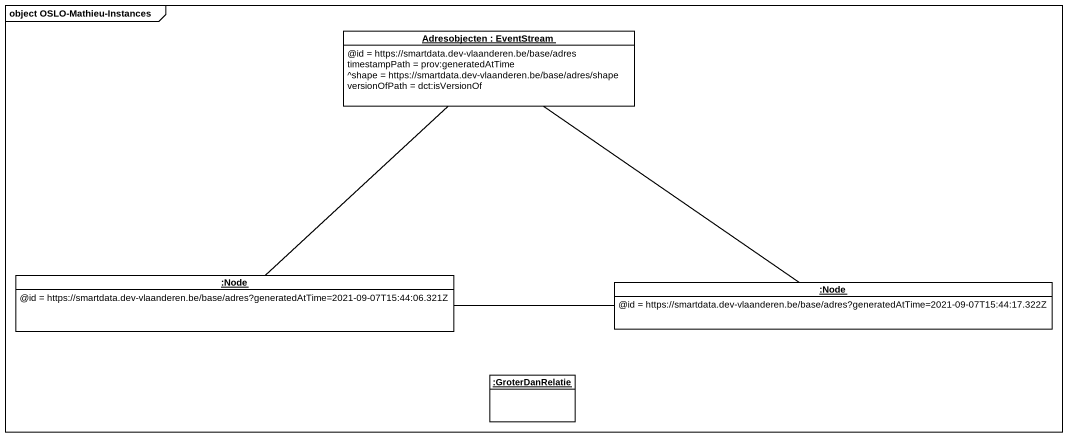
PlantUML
@startuml
mainframe object OSLO-Mathieu-Instances
hide circle
hide empty members
object "Adresobjecten : EventStream" as Adresobjecten {
  ~@id = https://smartdata.dev-vlaanderen.be/base/adres
  timestampPath = prov:generatedAtTime
  ^shape = https://smartdata.dev-vlaanderen.be/base/adres/shape
  versionOfPath = dct:isVersionOf
}
object ":Node" as Node_ {
  ~@id = https://smartdata.dev-vlaanderen.be/base/adres?generatedAtTime=2021-09-07T15:44:06.321Z
}
object ":Node" as Node__2 {
  ~@id = https://smartdata.dev-vlaanderen.be/base/adres?generatedAtTime=2021-09-07T15:44:17.322Z
}
object ":GroterDanRelatie" as GroterDanRelatie
Adresobjecten -- Node_
Adresobjecten -- Node__2
Node_ -right- Node__2
@enduml
